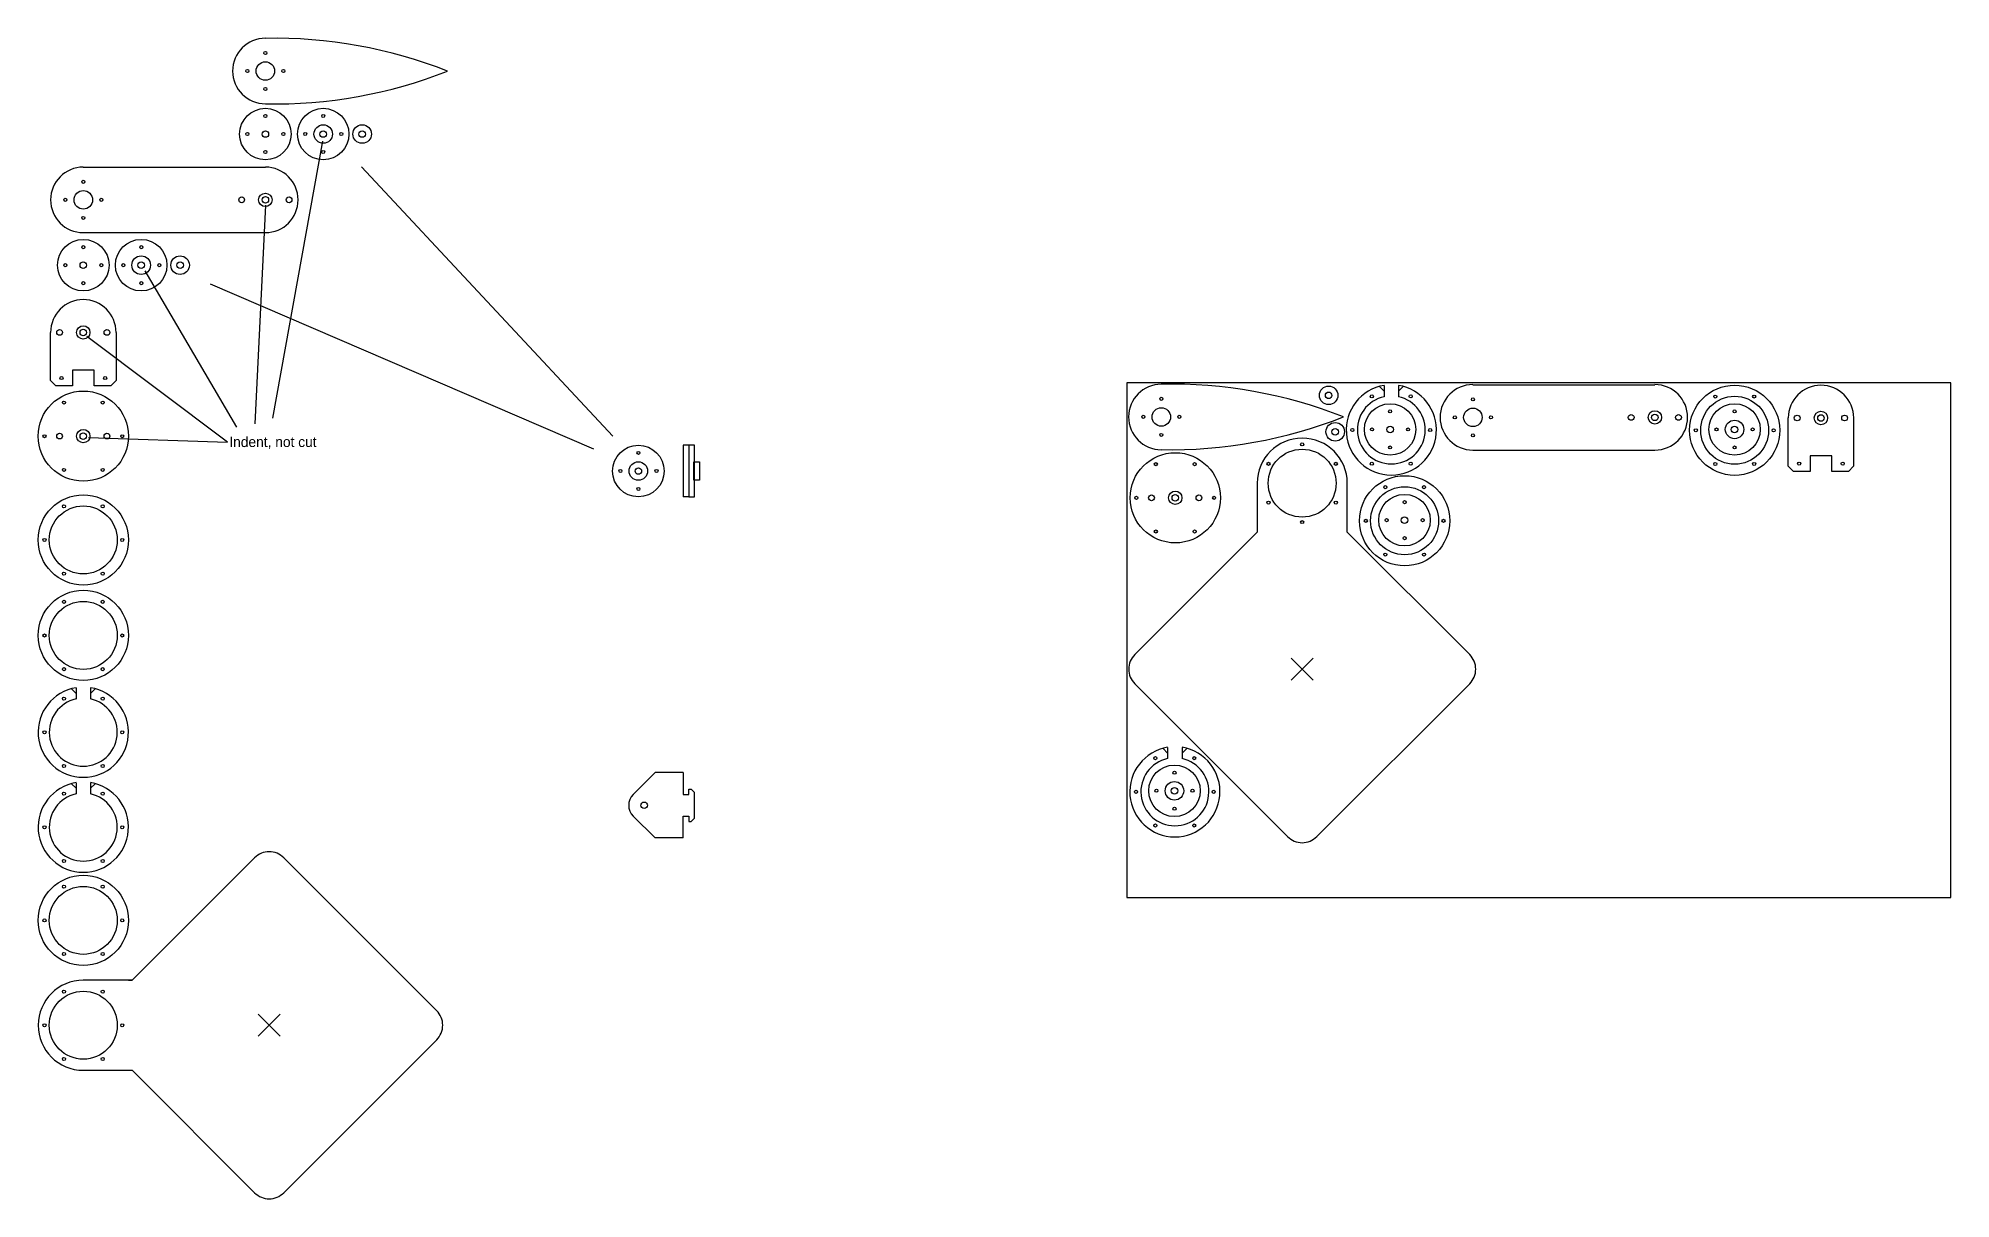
# Model space of a CAD drawing. Header units: millimetres. Extents: x 97 to 1954, y 57 to 1184.
import ezdxf

# ---------------------------------------------------------------- set-up
doc = ezdxf.new("R2010")
doc.units = ezdxf.units.MM
doc.header["$MEASUREMENT"] = 0
doc.layers.add('Layer 1', color=7, linetype='Continuous')

# ---------------------------------------------------------------- blocks, each defined once
blk = doc.blocks.new('*U4')
blk.add_circle((-5, 0), 1.5)
blk = doc.blocks.new('*U5')
at = {"color": 0, "linetype": 'ByBlock', "lineweight": -2, "transparency": 16777216}
for p, rotation in [((751.4, -98.1), 270), ((763.9, -110.6), 180), ((751.4, -123.1), 90)]:
    blk.add_blockref('*U4', p, dxfattribs=dict(at, rotation=rotation))
blk.add_blockref('*U4', (738.9, -110.6), dxfattribs=at)
blk = doc.blocks.new('*U7')
blk.add_circle((-5, 0), 1.5)
blk = doc.blocks.new('*U8')
at = {"color": 0, "linetype": 'ByBlock', "lineweight": -2, "transparency": 16777216}
for p, rotation in [((751.4, -98.1), 270), ((763.9, -110.6), 180), ((751.4, -123.1), 90)]:
    blk.add_blockref('*U7', p, dxfattribs=dict(at, rotation=rotation))
blk.add_blockref('*U7', (738.9, -110.6), dxfattribs=at)
blk = doc.blocks.new('*U10')
blk.add_circle((-5, 0), 1.5)
blk = doc.blocks.new('*U11')
at = {"color": 0, "linetype": 'ByBlock', "lineweight": -2, "transparency": 16777216}
for p, rotation in [((751.4, -98.1), 270), ((763.9, -110.6), 180), ((751.4, -123.1), 90)]:
    blk.add_blockref('*U10', p, dxfattribs=dict(at, rotation=rotation))
blk.add_blockref('*U10', (738.9, -110.6), dxfattribs=at)
blk = doc.blocks.new('*U14')
blk.add_circle((0, 0), 1.5)
blk = doc.blocks.new('*U15')
at = {"color": 0, "linetype": 'ByBlock', "lineweight": -2, "transparency": 16777216}
for p, rotation in [((1440.2, -479.8), 299.9999999999999), ((1477.9, -479.8), 240), ((1496.8, -512.5), 180), ((1440.2, -545.2), 59.99999999999999), ((1477.9, -545.2), 120)]:
    blk.add_blockref('*U14', p, dxfattribs=dict(at, rotation=rotation))
blk.add_blockref('*U14', (1421.3, -512.5), dxfattribs=at)
blk = doc.blocks.new('*U17')
blk.add_circle((0, 0), 1.5)
blk = doc.blocks.new('*U18')
at = {"color": 0, "linetype": 'ByBlock', "lineweight": -2, "transparency": 16777216}
for p, rotation in [((1440.2, -479.8), 299.9999999999999), ((1477.9, -479.8), 240), ((1496.8, -512.5), 180), ((1440.2, -545.2), 59.99999999999999), ((1477.9, -545.2), 120)]:
    blk.add_blockref('*U17', p, dxfattribs=dict(at, rotation=rotation))
blk.add_blockref('*U17', (1421.3, -512.5), dxfattribs=at)
blk = doc.blocks.new('*U20')
blk.add_circle((0, 0), 1.5)
blk = doc.blocks.new('*U21')
at = {"color": 0, "linetype": 'ByBlock', "lineweight": -2, "transparency": 16777216}
for p, rotation in [((1440.2, -479.8), 299.9999999999999), ((1477.9, -479.8), 240), ((1496.8, -512.5), 180), ((1440.2, -545.2), 59.99999999999999), ((1477.9, -545.2), 120)]:
    blk.add_blockref('*U20', p, dxfattribs=dict(at, rotation=rotation))
blk.add_blockref('*U20', (1421.3, -512.5), dxfattribs=at)
blk = doc.blocks.new('*U27')
blk.add_circle((0, 0), 1.5)
blk = doc.blocks.new('*U26')
at = {"color": 0, "linetype": 'ByBlock', "lineweight": -2, "transparency": 16777216}
for p, rotation in [((1440.2, -479.8), 299.9999999999999), ((1477.9, -479.8), 240), ((1496.8, -512.5), 180), ((1440.2, -545.2), 59.99999999999999), ((1477.9, -545.2), 120)]:
    blk.add_blockref('*U27', p, dxfattribs=dict(at, rotation=rotation))
blk.add_blockref('*U27', (1421.3, -512.5), dxfattribs=at)
blk = doc.blocks.new('*U29')
blk.add_circle((0, 0), 1.5)
blk = doc.blocks.new('*U30')
at = {"color": 0, "linetype": 'ByBlock', "lineweight": -2, "transparency": 16777216}
for p, rotation in [((1440.2, -479.8), 299.9999999999999), ((1477.9, -479.8), 240), ((1496.8, -512.5), 180), ((1440.2, -545.2), 59.99999999999999), ((1477.9, -545.2), 120)]:
    blk.add_blockref('*U29', p, dxfattribs=dict(at, rotation=rotation))
blk.add_blockref('*U29', (1421.3, -512.5), dxfattribs=at)
blk = doc.blocks.new('*U32')
blk.add_circle((0, 0), 1.5)
blk = doc.blocks.new('*U33')
at = {"color": 0, "linetype": 'ByBlock', "lineweight": -2, "transparency": 16777216}
for p, rotation in [((1440.2, -479.8), 299.9999999999999), ((1477.9, -479.8), 240), ((1496.8, -512.5), 180), ((1440.2, -545.2), 59.99999999999999), ((1477.9, -545.2), 120)]:
    blk.add_blockref('*U32', p, dxfattribs=dict(at, rotation=rotation))
blk.add_blockref('*U32', (1421.3, -512.5), dxfattribs=at)
blk = doc.blocks.new('*U35')
blk.add_circle((0, 0), 1.5)
blk = doc.blocks.new('*U36')
at = {"color": 0, "linetype": 'ByBlock', "lineweight": -2, "transparency": 16777216}
for p, rotation in [((1440.2, -479.8), 299.9999999999999), ((1477.9, -479.8), 240), ((1496.8, -512.5), 180), ((1440.2, -545.2), 59.99999999999999), ((1477.9, -545.2), 120)]:
    blk.add_blockref('*U35', p, dxfattribs=dict(at, rotation=rotation))
blk.add_blockref('*U35', (1421.3, -512.5), dxfattribs=at)
blk = doc.blocks.new('*U38')
blk.add_circle((-5, 0), 1.5)
blk = doc.blocks.new('*U39')
at = {"color": 0, "linetype": 'ByBlock', "lineweight": -2, "transparency": 16777216}
for p, rotation in [((751.4, -98.1), 270), ((763.9, -110.6), 180), ((751.4, -123.1), 90)]:
    blk.add_blockref('*U38', p, dxfattribs=dict(at, rotation=rotation))
blk.add_blockref('*U38', (738.9, -110.6), dxfattribs=at)
blk = doc.blocks.new('*U41')
blk.add_circle((-5, 0), 1.5)
blk = doc.blocks.new('*U42')
at = {"color": 0, "linetype": 'ByBlock', "lineweight": -2, "transparency": 16777216}
for p, rotation in [((751.4, -98.1), 270), ((763.9, -110.6), 180), ((751.4, -123.1), 90)]:
    blk.add_blockref('*U41', p, dxfattribs=dict(at, rotation=rotation))
blk.add_blockref('*U41', (738.9, -110.6), dxfattribs=at)
blk = doc.blocks.new('*U46')
blk.add_circle((-5, 0), 1.5)
blk = doc.blocks.new('*U47')
at = {"color": 0, "linetype": 'ByBlock', "lineweight": -2, "transparency": 16777216}
for p, rotation in [((751.4, -98.1), 270), ((763.9, -110.6), 180), ((751.4, -123.1), 90)]:
    blk.add_blockref('*U46', p, dxfattribs=dict(at, rotation=rotation))
blk.add_blockref('*U46', (738.9, -110.6), dxfattribs=at)
blk = doc.blocks.new('*U48')
blk.add_circle((-5, 0), 1.5)
blk = doc.blocks.new('*U49')
at = {"color": 0, "linetype": 'ByBlock', "lineweight": -2, "transparency": 16777216}
for p, rotation in [((751.4, -98.1), 270), ((763.9, -110.6), 180), ((751.4, -123.1), 90)]:
    blk.add_blockref('*U48', p, dxfattribs=dict(at, rotation=rotation))
blk.add_blockref('*U48', (738.9, -110.6), dxfattribs=at)
blk = doc.blocks.new('*U52')
blk.add_circle((-5, 0), 1.5)
blk = doc.blocks.new('*U53')
at = {"color": 0, "linetype": 'ByBlock', "lineweight": -2, "transparency": 16777216}
for p, rotation in [((751.4, -98.1), 270), ((763.9, -110.6), 180), ((751.4, -123.1), 90)]:
    blk.add_blockref('*U52', p, dxfattribs=dict(at, rotation=rotation))
blk.add_blockref('*U52', (738.9, -110.6), dxfattribs=at)
blk = doc.blocks.new('*U58')
blk.add_circle((-5, 0), 1.5)
blk = doc.blocks.new('*U59')
at = {"color": 0, "linetype": 'ByBlock', "lineweight": -2, "transparency": 16777216}
for p, rotation in [((751.4, -98.1), 270), ((763.9, -110.6), 180), ((751.4, -123.1), 90)]:
    blk.add_blockref('*U58', p, dxfattribs=dict(at, rotation=rotation))
blk.add_blockref('*U58', (738.9, -110.6), dxfattribs=at)
blk = doc.blocks.new('*U60')
blk.add_circle((-5, 0), 1.5)
blk = doc.blocks.new('*U61')
at = {"color": 0, "linetype": 'ByBlock', "lineweight": -2, "transparency": 16777216}
for p, rotation in [((751.4, -98.1), 270), ((763.9, -110.6), 180), ((751.4, -123.1), 90)]:
    blk.add_blockref('*U60', p, dxfattribs=dict(at, rotation=rotation))
blk.add_blockref('*U60', (738.9, -110.6), dxfattribs=at)
blk = doc.blocks.new('*U64')
blk.add_circle((-5, 0), 1.5)
blk = doc.blocks.new('*U65')
at = {"color": 0, "linetype": 'ByBlock', "lineweight": -2, "transparency": 16777216}
for p, rotation in [((751.4, -98.1), 270), ((763.9, -110.6), 180), ((751.4, -123.1), 90)]:
    blk.add_blockref('*U64', p, dxfattribs=dict(at, rotation=rotation))
blk.add_blockref('*U64', (738.9, -110.6), dxfattribs=at)
blk = doc.blocks.new('*U70')
blk.add_circle((-5, 0), 1.5)
blk = doc.blocks.new('*U71')
at = {"color": 0, "linetype": 'ByBlock', "lineweight": -2, "transparency": 16777216}
for p, rotation in [((751.4, -98.1), 270), ((763.9, -110.6), 180), ((751.4, -123.1), 90)]:
    blk.add_blockref('*U70', p, dxfattribs=dict(at, rotation=rotation))
blk.add_blockref('*U70', (738.9, -110.6), dxfattribs=at)
blk = doc.blocks.new('*U72')
blk.add_circle((-5, 0), 1.5)
blk = doc.blocks.new('*U73')
at = {"color": 0, "linetype": 'ByBlock', "lineweight": -2, "transparency": 16777216}
for p, rotation in [((751.4, -98.1), 270), ((763.9, -110.6), 180), ((751.4, -123.1), 90)]:
    blk.add_blockref('*U72', p, dxfattribs=dict(at, rotation=rotation))
blk.add_blockref('*U72', (738.9, -110.6), dxfattribs=at)
blk = doc.blocks.new('*U76')
blk.add_circle((0, 0), 1.5)
blk = doc.blocks.new('*U77')
at = {"color": 0, "linetype": 'ByBlock', "lineweight": -2, "transparency": 16777216}
for p, rotation in [((1440.2, -479.8), 299.9999999999999), ((1477.9, -479.8), 240), ((1496.8, -512.5), 180), ((1440.2, -545.2), 59.99999999999999), ((1477.9, -545.2), 120)]:
    blk.add_blockref('*U76', p, dxfattribs=dict(at, rotation=rotation))
blk.add_blockref('*U76', (1421.3, -512.5), dxfattribs=at)
blk = doc.blocks.new('*U80')
blk.add_circle((0, 0), 1.5)
blk = doc.blocks.new('*U81')
at = {"color": 0, "linetype": 'ByBlock', "lineweight": -2, "transparency": 16777216}
for p, rotation in [((1440.2, -479.8), 299.9999999999999), ((1477.9, -479.8), 240), ((1496.8, -512.5), 180), ((1440.2, -545.2), 59.99999999999999), ((1477.9, -545.2), 120)]:
    blk.add_blockref('*U80', p, dxfattribs=dict(at, rotation=rotation))
blk.add_blockref('*U80', (1421.3, -512.5), dxfattribs=at)
blk = doc.blocks.new('*U84')
blk.add_circle((0, 0), 1.5)
blk = doc.blocks.new('*U85')
at = {"color": 0, "linetype": 'ByBlock', "lineweight": -2, "transparency": 16777216}
for p, rotation in [((1440.2, -479.8), 299.9999999999999), ((1477.9, -479.8), 240), ((1496.8, -512.5), 180), ((1440.2, -545.2), 59.99999999999999), ((1477.9, -545.2), 120)]:
    blk.add_blockref('*U84', p, dxfattribs=dict(at, rotation=rotation))
blk.add_blockref('*U84', (1421.3, -512.5), dxfattribs=at)
blk = doc.blocks.new('*U88')
blk.add_circle((0, 0), 1.5)
blk = doc.blocks.new('*U89')
at = {"color": 0, "linetype": 'ByBlock', "lineweight": -2, "transparency": 16777216}
for p, rotation in [((1440.2, -479.8), 299.9999999999999), ((1477.9, -479.8), 240), ((1496.8, -512.5), 180), ((1440.2, -545.2), 59.99999999999999), ((1477.9, -545.2), 120)]:
    blk.add_blockref('*U88', p, dxfattribs=dict(at, rotation=rotation))
blk.add_blockref('*U88', (1421.3, -512.5), dxfattribs=at)
blk = doc.blocks.new('*U92')
blk.add_circle((0, 0), 1.5)
blk = doc.blocks.new('*U93')
at = {"color": 0, "linetype": 'ByBlock', "lineweight": -2, "transparency": 16777216}
for p, rotation in [((1440.2, -479.8), 299.9999999999999), ((1477.9, -479.8), 240), ((1496.8, -512.5), 180), ((1440.2, -545.2), 59.99999999999999), ((1477.9, -545.2), 120)]:
    blk.add_blockref('*U92', p, dxfattribs=dict(at, rotation=rotation))
blk.add_blockref('*U92', (1421.3, -512.5), dxfattribs=at)
blk = doc.blocks.new('*U96')
blk.add_circle((0, 0), 1.5)
blk = doc.blocks.new('*U97')
at = {"color": 0, "linetype": 'ByBlock', "lineweight": -2, "transparency": 16777216}
for p, rotation in [((1440.2, -479.8), 299.9999999999999), ((1477.9, -479.8), 240), ((1496.8, -512.5), 180), ((1440.2, -545.2), 59.99999999999999), ((1477.9, -545.2), 120)]:
    blk.add_blockref('*U96', p, dxfattribs=dict(at, rotation=rotation))
blk.add_blockref('*U96', (1421.3, -512.5), dxfattribs=at)

msp = doc.modelspace()

# ---------------------------------------------------------------- linework, layer by layer
for p, q in [((324.2, 815.1), (372.8, 1084.1)), ((140.3, 1058.8), (317.1, 1058.8)), ((654.5, 797.5), (410.6, 1059.3)), ((307.1, 809.6), (317.7, 1022.1)), ((140.3, 995.3), (317.1, 995.3)), ((289.5, 806.3), (200.4, 958.3)), ((636, 785), (263.7, 945.1)), ((280.2, 791.9), (143.6, 894.5)), ((1403.5, 841.4), (1399, 845.9)), ((1403.5, 846.9), (1403.5, 835.9)), ((1417.5, 846.9), (1417.5, 835.9)), ((1417.5, 841.4), (1422, 845.9)), ((1489.7, 847.6), (1666.4, 847.6)), ((145.5, 796.5), (280.2, 791.9)), ((722.7, 788.8), (722.7, 738.8)), ((728.2, 788.8), (722.7, 788.8)), ((728.2, 788.8), (728.2, 738.8)), ((733.7, 788.8), (728.2, 788.8)), ((733.7, 738.8), (733.7, 788.8)), ((1489.7, 784.1), (1666.4, 784.1)), ((728.2, 738.8), (722.7, 738.8)), ((728.2, 738.8), (733.7, 738.8)), ((133.3, 547.9), (128.8, 552.4)), ((133.3, 553.3), (133.3, 542.4)), ((147.3, 553.3), (147.3, 542.4)), ((147.3, 547.9), (151.8, 552.4)), ((1193.3, 490), (1188.8, 494.5)), ((1193.3, 495.5), (1193.3, 484.6)), ((1207.3, 495.5), (1207.3, 484.6)), ((1207.3, 490), (1211.8, 494.5)), ((674.3, 449.8), (695.5, 471)), ((722.7, 471), (695.5, 471)), ((722.7, 471), (722.7, 449.8)), ((133.3, 455.7), (128.8, 460.2)), ((133.3, 461.1), (133.3, 450.2)), ((147.3, 461.1), (147.3, 450.2)), ((147.3, 455.7), (151.8, 460.2)), ((722.7, 449.8), (728.2, 449.8)), ((728.2, 449.8), (728.2, 454.8)), ((728.2, 454.8), (730.7, 454.8)), ((730.7, 454.8), (733.7, 451.8)), ((733.7, 426.6), (733.7, 451.8)), ((674.3, 428.6), (695.5, 407.5)), ((722.7, 407.5), (722.7, 428.6)), ((722.7, 428.6), (728.2, 428.6)), ((728.2, 428.6), (728.2, 423.6)), ((728.2, 423.6), (730.7, 423.6)), ((733.7, 426.6), (730.7, 423.6)), ((722.7, 407.5), (695.5, 407.5)), ((184.1, 269.4), (187.8, 269.4))]:
    msp.add_line(p, q)
for points in [[(172.1, 898.4), (172.1, 851.6), (167.1, 846.6), (150.9, 846.6), (150.9, 861.6), (129.7, 861.6), (129.7, 846.6), (113.6, 846.6), (108.6, 851.6), (108.6, 898.4)], [(1859.4, 815.3), (1859.4, 768.5), (1854.4, 763.5), (1838.2, 763.5), (1838.2, 778.5), (1817.1, 778.5), (1817.1, 763.5), (1800.9, 763.5), (1795.9, 768.5), (1795.9, 815.3)]]:
    msp.add_lwpolyline(points)
for points in [[(1153.7, 349.6), (1953.7, 349.6), (1953.7, 849.6), (1153.7, 849.6)], [(738.7, 754.8), (733.2, 754.8), (733.2, 772.8), (738.7, 772.8)]]:
    msp.add_lwpolyline(points, close=True)
for points in [[(1280.2, 752), (1280.2, 704.5), (1161.3, 585.6, 0.414214), (1161.3, 557.3), (1309.8, 408.8, 0.414214), (1338.1, 408.8), (1486.6, 557.3, 0.414214), (1486.6, 585.6), (1367.7, 704.5), (1367.7, 752, 1)], [(140.3, 181.9), (187.8, 181.9), (306.7, 63, 0.414214), (335, 63), (483.5, 211.5, 0.414214), (483.5, 239.8), (335, 388.3, 0.414214), (306.7, 388.3), (187.8, 269.4), (140.3, 269.4, 1)]]:
    msp.add_lwpolyline(points, format="xyb", close=True)
for centre, radius in [((317.1, 1152.2), 9), ((317.1, 1091), 25), ((373.3, 1091), 25), ((373.3, 1091), 9), ((411.1, 1091), 9), ((317.1, 1091), 3.17), ((373.3, 1091), 3.17), ((411.1, 1091), 3.17), ((140.3, 1027.1), 9), ((294.1, 1027.1), 2.79), ((317.1, 1027.1), 6.5), ((317.1, 1027.1), 3.17), ((340.1, 1027.1), 2.79), ((140.3, 963.7), 25), ((196.5, 963.7), 25), ((140.3, 963.7), 3.17), ((196.5, 963.7), 9), ((196.5, 963.7), 3.17), ((234.3, 963.7), 9), ((234.3, 963.7), 3.17), ((117.3, 898.4), 2.79), ((140.3, 898.4), 6.5), ((140.3, 898.4), 3.17), ((163.3, 898.4), 2.79), ((119.1, 854.1), 1.5), ((161.5, 854.1), 1.5), ((140.3, 797.7), 43.8), ((1349.6, 837.3), 9), ((1349.6, 837.3), 3.17), ((1743.9, 803.4), 43.8), ((1743.9, 803.4), 33), ((1187.1, 816.3), 9), ((1409.3, 804.2), 25), ((1489.7, 815.9), 9), ((1643.4, 815.9), 2.79), ((1666.4, 815.9), 6.5), ((1666.4, 815.9), 3.17), ((1689.4, 815.9), 2.79), ((1743.8, 804.2), 25), ((1804.6, 815.3), 2.79), ((1827.7, 815.3), 6.5), ((1827.7, 815.3), 3.17), ((1850.7, 815.3), 2.79), ((117.3, 797.7), 2.79), ((140.3, 797.7), 6.5), ((140.3, 797.7), 3.17), ((163.3, 797.7), 2.79), ((1356, 801.9), 9), ((1356, 801.9), 3.17), ((1409.3, 804.2), 3.17), ((1743.8, 804.2), 9), ((1743.8, 804.2), 3.17), ((679.3, 763.8), 25), ((1200.7, 737.8), 43.8), ((1323.9, 752), 33), ((679.3, 763.8), 9), ((679.3, 763.8), 3.17), ((1806.5, 771), 1.5), ((1848.8, 771), 1.5), ((1200.7, 737.8), 6.5), ((1423.4, 715.5), 43.8), ((1423.4, 715.5), 33), ((140.3, 696.9), 43.8), ((140.3, 696.9), 33), ((1177.6, 737.8), 2.79), ((1200.7, 737.8), 3.17), ((1223.7, 737.8), 2.79), ((1423.3, 716.1), 25), ((1423.3, 716.1), 3.17), ((140.3, 604.2), 43.8), ((140.3, 604.2), 33), ((1199.9, 453.3), 25), ((1199.9, 453.3), 9), ((1199.9, 453.3), 3.17), ((684.9, 439.2), 3.17), ((140.3, 327.5), 43.8), ((140.3, 327.5), 33), ((140.3, 225.7), 33)]:
    msp.add_circle(centre, radius)
for centre, radius, start, end in [((317.1, 1152.2), 31.8, 90, 270), ((326.4, 727.5), 456.5, 68.4728, 91.1631), ((326.4, 1576.8), 456.5, 268.8369, 291.5272), ((140.3, 1027.1), 31.8, 90, 270), ((317.1, 1027.1), 31.8, 270, 90), ((140.3, 898.4), 31.8, 0, 180), ((1187.1, 816.3), 31.8, 90, 270), ((1196.4, 391.7), 456.5, 68.4728, 91.1631), ((1410.5, 803.7), 43.8, 99.2069, 80.7931), ((1410.5, 803.7), 33, 102.2467, 77.7533), ((1489.7, 815.9), 31.8, 90, 270), ((1666.4, 815.9), 31.8, 270, 90), ((1827.7, 815.3), 31.8, 0, 180), ((1196.4, 1241), 456.5, 268.8369, 291.5272), ((140.3, 510.2), 43.8, 99.2069, 80.7931), ((140.3, 510.2), 33, 102.2467, 77.7533), ((1200.3, 452.3), 43.8, 99.2069, 80.7931), ((1200.3, 452.3), 33, 102.2467, 77.7533), ((140.3, 418), 43.8, 99.2069, 80.7931), ((140.3, 418), 33, 102.2467, 77.7533), ((684.9, 439.2), 15, 135, 225)]:
    msp.add_arc(centre, radius, start, end)
at = {"layer": 'Layer 1', "lineweight": 9}
for points in [[(1313.3, 582), (1313.3, 582), (1334.5, 560.8), (1334.5, 560.8)], [(1334.5, 582), (1334.5, 582), (1313.3, 560.8), (1313.3, 560.8)], [(310.2, 215.1), (310.2, 215.1), (331.4, 236.3), (331.4, 236.3)], [(310.2, 236.3), (310.2, 236.3), (331.4, 215.1), (331.4, 215.1)]]:
    msp.add_open_spline(points, degree=3, dxfattribs=at)

# ---------------------------------------------------------------- block references
for name, p in [('*U5', (-434.3, 1262.8)), ('*U47', (-434.3, 1201.7)), ('*U49', (-378.1, 1201.7)), ('*U8', (-611.1, 1137.7)), ('*U11', (-611.1, 1074.3)), ('*U42', (-554.8, 1074.3)), ('*U89', (-48.6, 1316.1)), ('*U93', (284.9, 1315.9)), ('*U18', (-1318.7, 1310.1)), ('*U53', (435.7, 927)), ('*U59', (657.9, 914.8)), ('*U65', (738.3, 926.5)), ('*U61', (992.4, 914.8)), ('*U39', (-72, 874.5)), ('*U77', (-258.4, 1250.3)), ('*U81', (-35.6, 1227.9)), ('*U21', (-1318.7, 1209.4)), ('*U71', (672, 826.7)), ('*U26', (-1318.7, 1116.6)), ('*U30', (-1318.7, 1022.6)), ('*U85', (-258.8, 964.8)), ('*U73', (448.5, 564)), ('*U33', (-1318.7, 930.4)), ('*U36', (-1318.7, 840)), ('*U15', (-1318.7, 738.1))]:
    msp.add_blockref(name, p)
at = {"rotation": 270}
msp.add_blockref('*U97', (1836.4, 2211), dxfattribs=at)

# ---------------------------------------------------------------- texts
at = {"insert": (282.1, 797.1), "char_height": 10, "attachment_point": 1}
msp.add_mtext_dynamic_manual_height_columns('Indent, not cut', width=244.982, gutter_width=1, heights=[0], dxfattribs=at)

doc.saveas('drawing.dxf')
